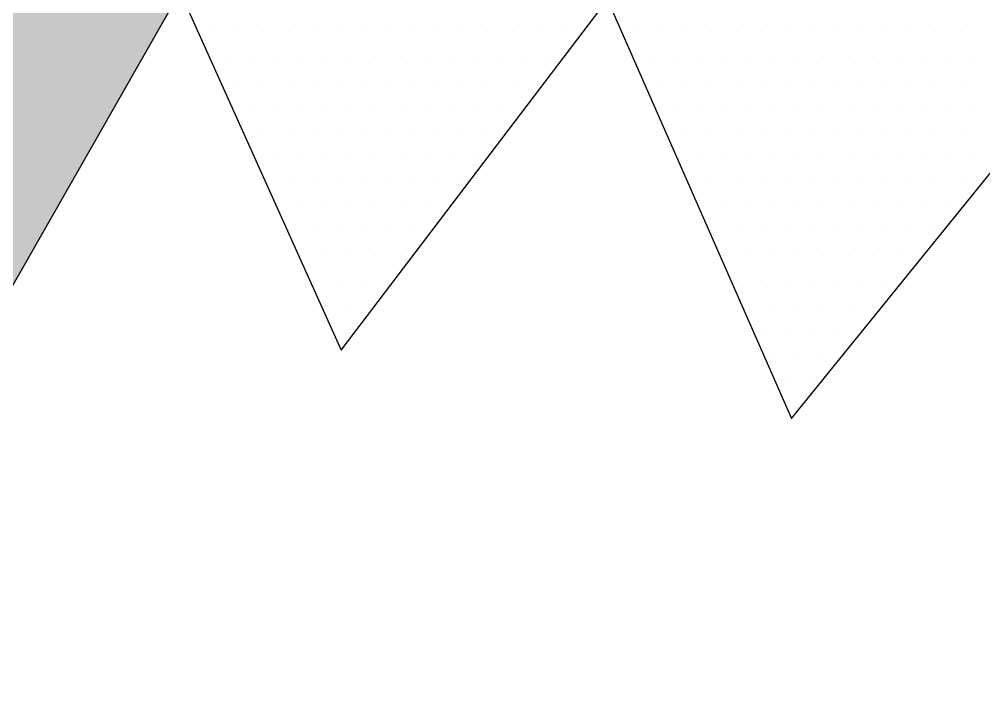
# Paper-space layout 'Layout1' of a CAD drawing. Extents: x -43 to 2298, y -18 to 768.
# Drawn here: x 1861.117 to 1863.251, y 25.644 to 27.13 of the extents above; entities that cross this region are included whole.
import ezdxf

# ---------------------------------------------------------------- set-up
doc = ezdxf.new("R2010")
doc.units = 0
doc.header["$LTSCALE"] = 2
doc.linetypes.add('CACHEX2', pattern=[0.75, 0.5, -0.25])
doc.layers.add('CARTOUCHE', color=7, linetype='Continuous')
doc.layers.add('LOGO', color=7, linetype='Continuous')

# ---------------------------------------------------------------- blocks, each defined once
blk = doc.blocks.new('A$C715108E3')
at = {"layer": 'LOGO', "color": 131}
for p, q in [((-10.307, -21.0375), (-10.307, -21.0375)), ((-10.2496, -21.0375), (-10.2496, -21.0375)), ((-10.1578, -21.0375), (-10.1578, -21.0375)), ((-10.0662, -21.0375), (-10.0662, -21.0375)), ((-9.9741, -21.0375), (-9.9741, -21.0375)), ((-9.8823, -21.0375), (-9.8823, -21.0375)), ((-9.7912, -21.0375), (-9.7912, -21.0375)), ((-9.699, -21.0375), (-9.699, -21.0375)), ((-9.6072, -21.0375), (-9.6072, -21.0375)), ((-9.5159, -21.0375), (-9.5159, -21.0375)), ((-9.4239, -21.0375), (-9.4239, -21.0375)), ((-9.3321, -21.0375), (-9.3321, -21.0375)), ((-9.2402, -21.0375), (-9.2402, -21.0375)), ((-9.1488, -21.0375), (-9.1488, -21.0375)), ((-9.0569, -21.0375), (-9.0569, -21.0375)), ((-8.9651, -21.0375), (-8.9651, -21.0375)), ((-8.7458, -21.0375), (-8.7458, -21.0375)), ((-8.69, -21.0375), (-8.69, -21.0375)), ((-8.5985, -21.0375), (-8.5985, -21.0375)), ((-8.5067, -21.0375), (-8.5067, -21.0375)), ((-8.4149, -21.0375), (-8.4149, -21.0375)), ((-8.3228, -21.0375), (-8.3228, -21.0375)), ((-8.2316, -21.0375), (-8.2316, -21.0375)), ((-8.1394, -21.0375), (-8.1394, -21.0375)), ((-8.0475, -21.0375), (-8.0475, -21.0375)), ((-7.9563, -21.0375), (-7.9563, -21.0375)), ((-7.8642, -21.0375), (-7.8642, -21.0375)), ((-7.7724, -21.0375), (-7.7724, -21.0375)), ((-7.6809, -21.0375), (-7.6809, -21.0375)), ((-7.5891, -21.0375), (-7.5891, -21.0375)), ((-7.4973, -21.0375), (-7.4973, -21.0375)), ((-10.2657, -21.1288), (-10.2657, -21.1288)), ((-10.2037, -21.1288), (-10.2037, -21.1288)), ((-10.1117, -21.1288), (-10.1117, -21.1288)), ((-10.0199, -21.1288), (-10.0199, -21.1288)), ((-9.9286, -21.1288), (-9.9286, -21.1288)), ((-9.8369, -21.1288), (-9.8369, -21.1288)), ((-9.7449, -21.1288), (-9.7449, -21.1288)), ((-9.6537, -21.1288), (-9.6537, -21.1288)), ((-9.5616, -21.1288), (-9.5616, -21.1288)), ((-9.4696, -21.1288), (-9.4696, -21.1288)), ((-9.3778, -21.1288), (-9.3778, -21.1288)), ((-9.2863, -21.1288), (-9.2863, -21.1288)), ((-9.1945, -21.1288), (-9.1945, -21.1288)), ((-9.1027, -21.1288), (-9.1027, -21.1288)), ((-9.0112, -21.1288), (-9.0112, -21.1288)), ((-8.7057, -21.1288), (-8.7057, -21.1288)), ((-8.6442, -21.1288), (-8.6442, -21.1288)), ((-8.552, -21.1288), (-8.552, -21.1288)), ((-8.461, -21.1288), (-8.461, -21.1288)), ((-8.3691, -21.1288), (-8.3691, -21.1288)), ((-8.2771, -21.1288), (-8.2771, -21.1288)), ((-8.1851, -21.1288), (-8.1851, -21.1288)), ((-8.094, -21.1288), (-8.094, -21.1288)), ((-8.002, -21.1288), (-8.002, -21.1288)), ((-7.91, -21.1288), (-7.91, -21.1288)), ((-7.8187, -21.1288), (-7.8187, -21.1288)), ((-7.7267, -21.1288), (-7.7267, -21.1288)), ((-7.635, -21.1288), (-7.635, -21.1288)), ((-7.5434, -21.1288), (-7.5434, -21.1288)), ((-7.4515, -21.1288), (-7.4515, -21.1288)), ((-10.2245, -21.2202), (-10.2245, -21.2202)), ((-10.1578, -21.2202), (-10.1578, -21.2202)), ((-10.0662, -21.2202), (-10.0662, -21.2202)), ((-9.9741, -21.2202), (-9.9741, -21.2202)), ((-9.8823, -21.2202), (-9.8823, -21.2202)), ((-9.7912, -21.2202), (-9.7912, -21.2202)), ((-9.699, -21.2202), (-9.699, -21.2202)), ((-9.6072, -21.2202), (-9.6072, -21.2202)), ((-9.5159, -21.2202), (-9.5159, -21.2202)), ((-9.4239, -21.2202), (-9.4239, -21.2202)), ((-9.3321, -21.2202), (-9.3321, -21.2202)), ((-9.2402, -21.2202), (-9.2402, -21.2202)), ((-9.1488, -21.2202), (-9.1488, -21.2202)), ((-9.0569, -21.2202), (-9.0569, -21.2202)), ((-8.6654, -21.2202), (-8.6654, -21.2202)), ((-8.5985, -21.2202), (-8.5985, -21.2202)), ((-8.5067, -21.2202), (-8.5067, -21.2202)), ((-8.4149, -21.2202), (-8.4149, -21.2202)), ((-8.3228, -21.2202), (-8.3228, -21.2202)), ((-8.2316, -21.2202), (-8.2316, -21.2202)), ((-8.1394, -21.2202), (-8.1394, -21.2202)), ((-8.0475, -21.2202), (-8.0475, -21.2202)), ((-7.9563, -21.2202), (-7.9563, -21.2202)), ((-7.8642, -21.2202), (-7.8642, -21.2202)), ((-7.7724, -21.2202), (-7.7724, -21.2202)), ((-7.6809, -21.2202), (-7.6809, -21.2202)), ((-7.5891, -21.2202), (-7.5891, -21.2202)), ((-7.4973, -21.2202), (-7.4973, -21.2202)), ((-10.1837, -21.3126), (-10.1837, -21.3126)), ((-10.1117, -21.3126), (-10.1117, -21.3126)), ((-10.0199, -21.3126), (-10.0199, -21.3126)), ((-9.9286, -21.3126), (-9.9286, -21.3126)), ((-9.8369, -21.3126), (-9.8369, -21.3126)), ((-9.7449, -21.3126), (-9.7449, -21.3126)), ((-9.6537, -21.3126), (-9.6537, -21.3126)), ((-9.5616, -21.3126), (-9.5616, -21.3126)), ((-9.4696, -21.3126), (-9.4696, -21.3126)), ((-9.3778, -21.3126), (-9.3778, -21.3126)), ((-9.2863, -21.3126), (-9.2863, -21.3126)), ((-9.1945, -21.3126), (-9.1945, -21.3126)), ((-9.1027, -21.3126), (-9.1027, -21.3126)), ((-8.6251, -21.3126), (-8.6251, -21.3126)), ((-8.552, -21.3126), (-8.552, -21.3126)), ((-8.461, -21.3126), (-8.461, -21.3126)), ((-8.3691, -21.3126), (-8.3691, -21.3126)), ((-8.2771, -21.3126), (-8.2771, -21.3126)), ((-8.1851, -21.3126), (-8.1851, -21.3126)), ((-8.094, -21.3126), (-8.094, -21.3126)), ((-8.002, -21.3126), (-8.002, -21.3126)), ((-7.91, -21.3126), (-7.91, -21.3126)), ((-7.8187, -21.3126), (-7.8187, -21.3126)), ((-7.7267, -21.3126), (-7.7267, -21.3126)), ((-7.635, -21.3126), (-7.635, -21.3126)), ((-7.5434, -21.3126), (-7.5434, -21.3126)), ((-7.4515, -21.3126), (-7.4515, -21.3126)), ((-10.1424, -21.4039), (-10.1424, -21.4039)), ((-10.0662, -21.4039), (-10.0662, -21.4039)), ((-9.9741, -21.4039), (-9.9741, -21.4039)), ((-9.8823, -21.4039), (-9.8823, -21.4039)), ((-9.7912, -21.4039), (-9.7912, -21.4039)), ((-9.699, -21.4039), (-9.699, -21.4039)), ((-9.6072, -21.4039), (-9.6072, -21.4039)), ((-9.5159, -21.4039), (-9.5159, -21.4039)), ((-9.4239, -21.4039), (-9.4239, -21.4039)), ((-9.3321, -21.4039), (-9.3321, -21.4039)), ((-9.2402, -21.4039), (-9.2402, -21.4039)), ((-8.585, -21.4039), (-8.585, -21.4039)), ((-8.5067, -21.4039), (-8.5067, -21.4039)), ((-8.4149, -21.4039), (-8.4149, -21.4039)), ((-8.3228, -21.4039), (-8.3228, -21.4039)), ((-8.2316, -21.4039), (-8.2316, -21.4039)), ((-8.1394, -21.4039), (-8.1394, -21.4039)), ((-8.0475, -21.4039), (-8.0475, -21.4039)), ((-7.9563, -21.4039), (-7.9563, -21.4039)), ((-7.8642, -21.4039), (-7.8642, -21.4039)), ((-7.7724, -21.4039), (-7.7724, -21.4039)), ((-7.6809, -21.4039), (-7.6809, -21.4039)), ((-7.5891, -21.4039), (-7.5891, -21.4039)), ((-7.4973, -21.4039), (-7.4973, -21.4039)), ((-10.1012, -21.4954), (-10.1012, -21.4954)), ((-10.0199, -21.4954), (-10.0199, -21.4954)), ((-9.9286, -21.4954), (-9.9286, -21.4954)), ((-9.8369, -21.4954), (-9.8369, -21.4954)), ((-9.7449, -21.4954), (-9.7449, -21.4954)), ((-9.6537, -21.4954), (-9.6537, -21.4954)), ((-9.5616, -21.4954), (-9.5616, -21.4954)), ((-9.4696, -21.4954), (-9.4696, -21.4954)), ((-9.3778, -21.4954), (-9.3778, -21.4954)), ((-9.2863, -21.4954), (-9.2863, -21.4954)), ((-8.5445, -21.4954), (-8.5445, -21.4954)), ((-8.461, -21.4954), (-8.461, -21.4954)), ((-8.3691, -21.4954), (-8.3691, -21.4954)), ((-8.2771, -21.4954), (-8.2771, -21.4954)), ((-8.1851, -21.4954), (-8.1851, -21.4954)), ((-8.094, -21.4954), (-8.094, -21.4954)), ((-8.002, -21.4954), (-8.002, -21.4954)), ((-7.91, -21.4954), (-7.91, -21.4954)), ((-7.8187, -21.4954), (-7.8187, -21.4954)), ((-7.7267, -21.4954), (-7.7267, -21.4954)), ((-7.635, -21.4954), (-7.635, -21.4954)), ((-7.5434, -21.4954), (-7.5434, -21.4954)), ((-7.4515, -21.4954), (-7.4515, -21.4954)), ((-10.0596, -21.5878), (-10.0596, -21.5878)), ((-9.9741, -21.5878), (-9.9741, -21.5878)), ((-9.8823, -21.5878), (-9.8823, -21.5878)), ((-9.7912, -21.5878), (-9.7912, -21.5878)), ((-9.699, -21.5878), (-9.699, -21.5878)), ((-9.6072, -21.5878), (-9.6072, -21.5878)), ((-9.5159, -21.5878), (-9.5159, -21.5878)), ((-9.4239, -21.5878), (-9.4239, -21.5878)), ((-9.3321, -21.5878), (-9.3321, -21.5878)), ((-8.5044, -21.5878), (-8.5044, -21.5878)), ((-8.4149, -21.5878), (-8.4149, -21.5878)), ((-8.3228, -21.5878), (-8.3228, -21.5878)), ((-8.2316, -21.5878), (-8.2316, -21.5878)), ((-8.1394, -21.5878), (-8.1394, -21.5878)), ((-8.0475, -21.5878), (-8.0475, -21.5878)), ((-7.9563, -21.5878), (-7.9563, -21.5878)), ((-7.8642, -21.5878), (-7.8642, -21.5878)), ((-7.7724, -21.5878), (-7.7724, -21.5878)), ((-7.6809, -21.5878), (-7.6809, -21.5878)), ((-7.5891, -21.5878), (-7.5891, -21.5878)), ((-7.4973, -21.5878), (-7.4973, -21.5878)), ((-10.0187, -21.6792), (-10.0187, -21.6792)), ((-9.9286, -21.6792), (-9.9286, -21.6792)), ((-9.8369, -21.6792), (-9.8369, -21.6792)), ((-9.7449, -21.6792), (-9.7449, -21.6792)), ((-9.6537, -21.6792), (-9.6537, -21.6792)), ((-9.5616, -21.6792), (-9.5616, -21.6792)), ((-9.4696, -21.6792), (-9.4696, -21.6792)), ((-9.3778, -21.6792), (-9.3778, -21.6792)), ((-8.464, -21.6792), (-8.464, -21.6792)), ((-8.461, -21.6792), (-8.461, -21.6792)), ((-8.3691, -21.6792), (-8.3691, -21.6792)), ((-8.2771, -21.6792), (-8.2771, -21.6792)), ((-8.1851, -21.6792), (-8.1851, -21.6792)), ((-8.094, -21.6792), (-8.094, -21.6792)), ((-8.002, -21.6792), (-8.002, -21.6792)), ((-7.91, -21.6792), (-7.91, -21.6792)), ((-7.8187, -21.6792), (-7.8187, -21.6792)), ((-7.7267, -21.6792), (-7.7267, -21.6792)), ((-7.635, -21.6792), (-7.635, -21.6792)), ((-7.5434, -21.6792), (-7.5434, -21.6792)), ((-9.9775, -21.7705), (-9.9775, -21.7705)), ((-9.9741, -21.7705), (-9.9741, -21.7705)), ((-9.8823, -21.7705), (-9.8823, -21.7705)), ((-9.7912, -21.7705), (-9.7912, -21.7705)), ((-9.699, -21.7705), (-9.699, -21.7705)), ((-9.6072, -21.7705), (-9.6072, -21.7705)), ((-9.5159, -21.7705), (-9.5159, -21.7705)), ((-8.4235, -21.7705), (-8.4235, -21.7705)), ((-8.4149, -21.7705), (-8.4149, -21.7705)), ((-8.3228, -21.7705), (-8.3228, -21.7705)), ((-8.2316, -21.7705), (-8.2316, -21.7705)), ((-8.1394, -21.7705), (-8.1394, -21.7705)), ((-8.0475, -21.7705), (-8.0475, -21.7705)), ((-7.9563, -21.7705), (-7.9563, -21.7705)), ((-7.8642, -21.7705), (-7.8642, -21.7705)), ((-7.7724, -21.7705), (-7.7724, -21.7705)), ((-7.6809, -21.7705), (-7.6809, -21.7705)), ((-7.5891, -21.7705), (-7.5891, -21.7705)), ((-9.9363, -21.8631), (-9.9363, -21.8631)), ((-9.9286, -21.8631), (-9.9286, -21.8631)), ((-9.8369, -21.8631), (-9.8369, -21.8631)), ((-9.7449, -21.8631), (-9.7449, -21.8631)), ((-9.6537, -21.8631), (-9.6537, -21.8631)), ((-9.5616, -21.8631), (-9.5616, -21.8631)), ((-8.383, -21.8631), (-8.383, -21.8631)), ((-8.3691, -21.8631), (-8.3691, -21.8631)), ((-8.2771, -21.8631), (-8.2771, -21.8631)), ((-8.1851, -21.8631), (-8.1851, -21.8631)), ((-8.094, -21.8631), (-8.094, -21.8631)), ((-8.002, -21.8631), (-8.002, -21.8631)), ((-7.91, -21.8631), (-7.91, -21.8631)), ((-7.8187, -21.8631), (-7.8187, -21.8631)), ((-7.7267, -21.8631), (-7.7267, -21.8631)), ((-7.635, -21.8631), (-7.635, -21.8631)), ((-9.895, -21.9543), (-9.895, -21.9543)), ((-9.8823, -21.9543), (-9.8823, -21.9543)), ((-9.7912, -21.9543), (-9.7912, -21.9543)), ((-9.699, -21.9543), (-9.699, -21.9543)), ((-9.6072, -21.9543), (-9.6072, -21.9543)), ((-8.3429, -21.9543), (-8.3429, -21.9543)), ((-8.3228, -21.9543), (-8.3228, -21.9543)), ((-8.2316, -21.9543), (-8.2316, -21.9543)), ((-8.1394, -21.9543), (-8.1394, -21.9543)), ((-8.0475, -21.9543), (-8.0475, -21.9543)), ((-7.9563, -21.9543), (-7.9563, -21.9543)), ((-7.8642, -21.9543), (-7.8642, -21.9543)), ((-7.7724, -21.9543), (-7.7724, -21.9543)), ((-9.8542, -22.0454), (-9.8542, -22.0454)), ((-9.8369, -22.0454), (-9.8369, -22.0454)), ((-9.7449, -22.0454), (-9.7449, -22.0454)), ((-9.6537, -22.0454), (-9.6537, -22.0454)), ((-8.3028, -22.0454), (-8.3028, -22.0454)), ((-8.2771, -22.0454), (-8.2771, -22.0454)), ((-8.1851, -22.0454), (-8.1851, -22.0454)), ((-8.094, -22.0454), (-8.094, -22.0454)), ((-8.002, -22.0454), (-8.002, -22.0454)), ((-7.91, -22.0454), (-7.91, -22.0454)), ((-7.8187, -22.0454), (-7.8187, -22.0454)), ((-9.813, -22.1382), (-9.813, -22.1382)), ((-9.7912, -22.1382), (-9.7912, -22.1382)), ((-8.2627, -22.1382), (-8.2627, -22.1382)), ((-8.2316, -22.1382), (-8.2316, -22.1382)), ((-8.1394, -22.1382), (-8.1394, -22.1382)), ((-8.0475, -22.1382), (-8.0475, -22.1382)), ((-7.9563, -22.1382), (-7.9563, -22.1382)), ((-7.8642, -22.1382), (-7.8642, -22.1382)), ((-8.2222, -22.2295), (-8.2222, -22.2295)), ((-8.1851, -22.2295), (-8.1851, -22.2295)), ((-8.094, -22.2295), (-8.094, -22.2295)), ((-8.002, -22.2295), (-8.002, -22.2295)), ((-8.1821, -22.3209), (-8.1821, -22.3209)), ((-8.1394, -22.3209), (-8.1394, -22.3209)), ((-8.0475, -22.3209), (-8.0475, -22.3209)), ((-8.1416, -22.4135), (-8.1416, -22.4135)), ((-8.094, -22.4135), (-8.094, -22.4135))]:
    blk.add_line(p, q, dxfattribs=at)
blk.add_lwpolyline([(-15.4563, -23.799), (-13.7331, -21.4856), (-11.9601, -25.3945), (-11.4761, -25.5469), (-10.7095, -25.798), (-10.0926, -25.8741), (-9.9674, -25.8741), (-12.5584, -19.9248), (-11.816, -18.9068), (-10.4959, -20.6166), (-9.7792, -22.2122), (-8.7979, -20.9179), (-8.1187, -22.4645), (-6.9489, -21.0191), (-7.6382, -19.3811), (-6.116, -17.2939)], dxfattribs=at)
blk = doc.blocks.new('A$C581E6685')
at = {"layer": 'LOGO'}
blk.add_hatch(color=32, dxfattribs=at).paths.add_polyline_path([(-39.8519, 24.2064), (-38.5844, 21.5046), (-46.2303, 8.0935)])
at = {"layer": 'LOGO', "color": 32}
blk.add_lwpolyline([(-39.8519, 24.2064), (-38.584, 21.5046), (-46.2303, 8.0935)], close=True, dxfattribs=at)
at = {"layer": 'LOGO', "color": 32, "linetype": 'CACHEX2', "ltscale": 1.5}
blk.add_ellipse((-38.0538, 23.8138), major_axis=(-19.0311, -3.534), ratio=0.590567, dxfattribs=at)
at = {"layer": 'LOGO', "color": 32}
blk.add_ellipse((-37.6144, 23.8499), major_axis=(-13.5768, -4.2839), ratio=0.791971, dxfattribs=at)
at = {"layer": 'CARTOUCHE'}
blk.add_blockref('A$C715108E3', (-31.6739, 36.3189), dxfattribs=at)
blk = doc.blocks.new('A$C74495F84')
blk.add_wipeout([(0, 25.6223), (0.1652, 26.7367), (0.7383, 27.8861), (1.6708, 28.7909), (2.8466, 29.3316), (3.5435, 29.4509), (3.5435, 29.4509), (94.9287, 29.4623), (96.0552, 29.2902), (97.2167, 28.6987), (97.7035, 28.2661), (98.0951, 27.7798), (98.6162, 26.658), (98.7362, 26.0362), (98.7516, 25.8527), (98.7585, 3.8387), (98.5719, 2.6574), (98.0189, 1.5743), (97.5848, 1.0765), (97.1232, 0.6959), (95.9338, 0.1366), (95.4142, 0.0321), (95.1105, 0.0048), (3.7555, 0.0009), (2.7133, 0.169), (1.5147, 0.7841), (0.6714, 1.6707), (0.147, 2.7876), (0.0063, 3.6209)]).dxf.layer = 'CARTOUCHE'
at = {"layer": 'CARTOUCHE'}
blk.add_rational_spline([(0, 25.6223), (0, 14.7312), (0, 3.84), (0, 0), (3.84, 0), (49.3793, 0), (94.9185, 0), (98.7585, 0), (98.7585, 3.84), (98.7585, 14.7312), (98.7585, 25.6223), (98.7585, 29.4623), (94.9185, 29.4623), (49.3793, 29.4623), (3.84, 29.4623), (0, 29.4623), (0, 25.6223)], [1, 1, 1, 0.707106781187, 1, 1, 1, 0.707106781187, 1, 1, 1, 0.707106781187, 1, 1, 1, 0.707106781187, 1], degree=2, knots=[0, 0, 0, 1, 1, 2.570796, 2.570796, 3.570796, 3.570796, 5.141593, 5.141593, 6.141593, 6.141593, 7.712389, 7.712389, 8.712389, 8.712389, 10.283185, 10.283185, 10.283185], dxfattribs=at)
at = {"layer": 'CARTOUCHE', "xscale": 0.6, "yscale": 0.6, "zscale": 0.6}
blk.add_blockref('A$C581E6685', (37.2707, 1.3806), dxfattribs=at)

psp = doc.layouts.get("Layout1")

# ---------------------------------------------------------------- block references
at = {"layer": 'CARTOUCHE'}
psp.add_blockref('A$C74495F84', (1849.4306, 16.5533), dxfattribs=at)

doc.saveas('drawing.dxf')
